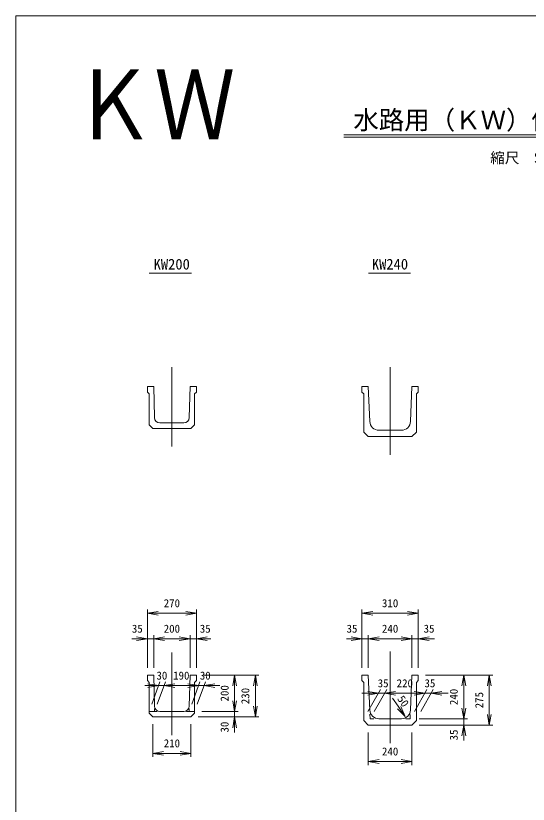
# Model space of a CAD drawing. Units: millimetres, scale not verified. Extents: x 5207 to 17060, y 2604 to 17332.
# Drawn here: x 11425 to 14243, y 6246 to 10580 of the extents above; entities that cross this region are included whole.
import ezdxf
from ezdxf.enums import TextEntityAlignment as Align

# ---------------------------------------------------------------- set-up
doc = ezdxf.new("R2010")
doc.units = ezdxf.units.MM
doc.header["$LTSCALE"] = 20
doc.layers.add('0_2', color=4, linetype='Continuous', lineweight=18)
doc.styles.add('ＭＳ ゴシック-5.0-0.0', font='')
doc.styles.get('ＭＳ ゴシック-5.0-0.0').set_extended_font_data('ＭＳ ゴシック-5.0-0.0')

msp = doc.modelspace()

# ---------------------------------------------------------------- linework, layer by layer
at = {"layer": '0_2'}
for p, q in [((17060.34, 10580.19), (11424.78, 10580.19)), ((11424.78, 10580.19), (11424.78, 2603.7)), ((13228.55, 9926.6), (15397.37, 9926.6)), ((13228.55, 9912.6), (15397.37, 9912.6)), ((12158.58, 9165.78), (12390.18, 9165.78)), ((13363.84, 9165.78), (13595.44, 9165.78)), ((12283.23, 8212), (12283.23, 8648.51)), ((13483.23, 8648.51), (13483.23, 8167)), ((12148.23, 8542), (12148.23, 8512)), ((12148.23, 8542), (12183.23, 8542)), ((12183.23, 8542), (12187.5, 8371.25)), ((12383.23, 8542), (12378.96, 8371.25)), ((12383.23, 8542), (12418.23, 8542)), ((12418.23, 8542), (12418.23, 8512)), ((13363.23, 8542), (13328.23, 8542)), ((13328.23, 8542), (13328.23, 8512)), ((13371.23, 8349.92), (13363.23, 8542)), ((13595.23, 8349.92), (13603.23, 8542)), ((13603.23, 8542), (13638.23, 8542)), ((13638.23, 8542), (13638.23, 8512)), ((12148.23, 8512), (12158.23, 8502)), ((12158.23, 8502), (12158.23, 8332)), ((12418.23, 8512), (12408.23, 8502)), ((12408.23, 8502), (12408.23, 8332)), ((13328.23, 8512), (13338.23, 8502)), ((13338.23, 8502), (13338.23, 8292)), ((13638.23, 8512), (13628.23, 8502)), ((13628.23, 8502), (13628.23, 8292)), ((12178.23, 8312), (12158.23, 8332)), ((12217.49, 8342), (12348.97, 8342)), ((12388.23, 8312), (12408.23, 8332)), ((12178.23, 8312), (12388.23, 8312)), ((13363.23, 8267), (13338.23, 8292)), ((13421.19, 8302), (13545.27, 8302)), ((13603.23, 8267), (13628.23, 8292)), ((13363.23, 8267), (13603.23, 8267)), ((12148.23, 6995.96), (12148.23, 7315.96)), ((12148.23, 7295.96), (12207.32, 7306.38)), ((12148.23, 7295.96), (12207.32, 7285.54)), ((12148.23, 7295.96), (12418.23, 7295.96)), ((12418.23, 7295.96), (12359.14, 7306.38)), ((12418.23, 7295.96), (12359.14, 7285.54)), ((12418.23, 6995.96), (12418.23, 7315.96)), ((13328.23, 6995.96), (13328.23, 7315.96)), ((13328.23, 7295.96), (13387.32, 7306.38)), ((13328.23, 7295.96), (13387.32, 7285.54)), ((13638.23, 7295.96), (13328.23, 7295.96)), ((13638.23, 7295.96), (13579.14, 7306.38)), ((13638.23, 7295.96), (13579.14, 7285.54)), ((13638.23, 6995.96), (13638.23, 7315.96)), ((12148.23, 7155.96), (12063.13, 7155.96)), ((12148.23, 7155.96), (12089.14, 7166.38)), ((12148.23, 7155.96), (12089.14, 7145.54)), ((12148.23, 7155.96), (12183.23, 7155.96)), ((12183.23, 6995.96), (12183.23, 7175.96)), ((12183.23, 7155.96), (12242.32, 7166.38)), ((12183.23, 7155.96), (12242.32, 7145.54)), ((12183.23, 7155.96), (12383.23, 7155.96)), ((12383.23, 7155.96), (12324.14, 7166.38)), ((12383.23, 7155.96), (12324.14, 7145.54)), ((12383.23, 6995.96), (12383.23, 7175.96)), ((12418.23, 7155.96), (12383.23, 7155.96)), ((12418.23, 7155.96), (12477.32, 7166.38)), ((12418.23, 7155.96), (12496.6, 7155.96)), ((12418.23, 7155.96), (12477.32, 7145.54)), ((13328.23, 7155.96), (13243.53, 7155.96)), ((13328.23, 7155.96), (13269.14, 7166.38)), ((13328.23, 7155.96), (13269.14, 7145.54)), ((13328.23, 7155.96), (13363.23, 7155.96)), ((13363.23, 6995.96), (13363.23, 7175.96)), ((13363.23, 7155.96), (13422.32, 7166.38)), ((13363.23, 7155.96), (13422.32, 7145.54)), ((13363.23, 7155.96), (13603.23, 7155.96)), ((13603.23, 7155.96), (13544.14, 7166.38)), ((13603.23, 7155.96), (13544.14, 7145.54)), ((13603.23, 6995.96), (13603.23, 7175.96)), ((13638.23, 7155.96), (13603.23, 7155.96)), ((13638.23, 7155.96), (13697.32, 7166.38)), ((13638.23, 7155.96), (13727.36, 7155.96)), ((13638.23, 7155.96), (13697.32, 7145.54)), ((12283.23, 6625.96), (12283.23, 7079.9)), ((13483.23, 7085.96), (13483.23, 6580.96)), ((12148.23, 6955.96), (12148.23, 6925.96)), ((12148.23, 6955.96), (12183.23, 6955.96)), ((12183.23, 6955.96), (12187.5, 6785.21)), ((12383.23, 6955.96), (12378.96, 6785.21)), ((12383.23, 6955.96), (12418.23, 6955.96)), ((12418.23, 6955.96), (12418.23, 6925.96)), ((12458.23, 6955.96), (12762.06, 6955.96)), ((12628.17, 6955.96), (12617.75, 6896.87)), ((12628.17, 6955.96), (12638.59, 6896.87)), ((12628.17, 6755.96), (12628.17, 6955.96)), ((12742.06, 6955.96), (12731.64, 6896.87)), ((12742.06, 6955.96), (12752.48, 6896.87)), ((12742.06, 6725.96), (12742.06, 6955.96)), ((13363.23, 6955.96), (13328.23, 6955.96)), ((13328.23, 6955.96), (13328.23, 6925.96)), ((13371.23, 6763.88), (13363.23, 6955.96)), ((13595.23, 6763.88), (13603.23, 6955.96)), ((13603.23, 6955.96), (13638.23, 6955.96)), ((13638.23, 6955.96), (13638.23, 6925.96)), ((13678.23, 6955.96), (14048.23, 6955.96)), ((13888.23, 6955.96), (13877.81, 6896.87)), ((13888.23, 6955.96), (13898.65, 6896.87)), ((13888.23, 6955.96), (13888.23, 6715.96)), ((14028.23, 6955.96), (14017.81, 6896.87)), ((14028.23, 6955.96), (14038.65, 6896.87)), ((14028.23, 6680.96), (14028.23, 6955.96)), ((12209.98, 6898.13), (12134.65, 6898.13)), ((12148.23, 6925.96), (12158.23, 6915.96)), ((12209.98, 6898.13), (12150.89, 6908.55)), ((12209.98, 6898.13), (12150.89, 6887.71)), ((12158.23, 6915.96), (12158.23, 6745.96)), ((12172.79, 6795.96), (12217.26, 6918.13)), ((12202.79, 6795.96), (12247.26, 6918.13)), ((12209.98, 6898.13), (12239.98, 6898.13)), ((12239.98, 6898.13), (12299.07, 6908.55)), ((12239.98, 6898.13), (12299.07, 6908.55)), ((12239.98, 6898.13), (12258.22, 6898.13)), ((12239.98, 6898.13), (12299.07, 6887.71)), ((12239.98, 6898.13), (12299.07, 6887.71)), ((12239.98, 6898.13), (12429.98, 6898.13)), ((12429.98, 6898.13), (12370.89, 6908.55)), ((12429.98, 6898.13), (12370.89, 6887.71)), ((12392.79, 6795.96), (12437.26, 6918.13)), ((12418.23, 6925.96), (12408.23, 6915.96)), ((12408.23, 6915.96), (12408.23, 6745.96)), ((12422.79, 6795.96), (12467.26, 6918.13)), ((12429.98, 6898.13), (12459.98, 6898.13)), ((12459.98, 6898.13), (12519.07, 6908.55)), ((12459.98, 6898.13), (12519.07, 6908.55)), ((12459.98, 6898.13), (12546.92, 6898.13)), ((12459.98, 6898.13), (12519.07, 6887.71)), ((12459.98, 6898.13), (12496.6, 6898.13)), ((12459.98, 6898.13), (12519.07, 6887.71)), ((13328.23, 6925.96), (13338.23, 6915.96)), ((13338.23, 6915.96), (13338.23, 6705.96)), ((13638.23, 6925.96), (13628.23, 6915.96)), ((13628.23, 6915.96), (13628.23, 6705.96)), ((13419.06, 6855.96), (13327.68, 6855.96)), ((13419.06, 6855.96), (13359.97, 6866.38)), ((13419.06, 6855.96), (13359.97, 6845.54)), ((13361.32, 6755.96), (13430.61, 6875.96)), ((13396.32, 6755.96), (13465.61, 6875.96)), ((13419.06, 6855.96), (13454.06, 6855.96)), ((13454.06, 6855.96), (13513.15, 6866.38)), ((13454.06, 6855.96), (13513.15, 6866.38)), ((13454.06, 6855.96), (13474.9, 6855.96)), ((13454.06, 6855.96), (13513.15, 6845.54)), ((13454.06, 6855.96), (13513.15, 6845.54)), ((13674.06, 6855.96), (13454.06, 6855.96)), ((13674.06, 6855.96), (13614.97, 6866.38)), ((13674.06, 6855.96), (13614.97, 6845.54)), ((13616.32, 6755.96), (13685.61, 6875.96)), ((13651.32, 6755.96), (13720.61, 6875.96)), ((13709.06, 6855.96), (13674.06, 6855.96)), ((13709.06, 6855.96), (13768.15, 6866.38)), ((13709.06, 6855.96), (13768.15, 6866.38)), ((13709.06, 6855.96), (13802.34, 6855.96)), ((13709.06, 6855.96), (13768.15, 6845.54)), ((13709.06, 6855.96), (13731.95, 6855.96)), ((13709.06, 6855.96), (13768.15, 6845.54)), ((12628.17, 6755.96), (12617.75, 6815.05)), ((12628.17, 6755.96), (12638.59, 6815.05)), ((13526.64, 6785.96), (13496.78, 6828.61)), ((12188.23, 6755.96), (12187.88, 6770.15)), ((12378.23, 6755.96), (12378.59, 6770.15)), ((12742.06, 6725.96), (12731.64, 6785.05)), ((12742.06, 6725.96), (12752.48, 6785.05)), ((13566.79, 6728.62), (13524.37, 6771.05)), ((13526.64, 6785.96), (13566.79, 6728.62)), ((13566.79, 6728.62), (13541.44, 6783)), ((13888.23, 6715.96), (13877.81, 6775.05)), ((13888.23, 6715.96), (13898.65, 6775.05)), ((12158.23, 6755.96), (12188.23, 6755.96)), ((12178.23, 6725.96), (12158.23, 6745.96)), ((12178.23, 6725.96), (12388.23, 6725.96)), ((12188.23, 6755.96), (12200.26, 6755.96)), ((12217.49, 6755.96), (12348.97, 6755.96)), ((12363.16, 6755.96), (12378.23, 6755.96)), ((12378.23, 6755.96), (12408.23, 6755.96)), ((12388.23, 6725.96), (12408.23, 6745.96)), ((12428.23, 6725.96), (12762.06, 6725.96)), ((12448.23, 6755.96), (12648.17, 6755.96)), ((12628.17, 6725.96), (12617.75, 6666.87)), ((12628.17, 6725.96), (12628.17, 6755.96)), ((12628.17, 6725.96), (12628.17, 6640.34)), ((12628.17, 6725.96), (12638.59, 6666.87)), ((13373.23, 6715.96), (13372.15, 6742.01)), ((13593.23, 6715.96), (13594.23, 6739.92)), ((14028.23, 6680.96), (14017.81, 6740.05)), ((14028.23, 6680.96), (14038.65, 6740.05)), ((12178.23, 6505.96), (12178.23, 6685.96)), ((12388.23, 6505.96), (12388.23, 6685.96)), ((13363.23, 6680.96), (13338.23, 6705.96)), ((13363.23, 6680.96), (13603.23, 6680.96)), ((13373.23, 6715.96), (13393.27, 6715.96)), ((13421.19, 6715.96), (13545.27, 6715.96)), ((13568.75, 6715.96), (13593.23, 6715.96)), ((13603.23, 6680.96), (13628.23, 6705.96)), ((13643.23, 6715.96), (13908.23, 6715.96)), ((13643.23, 6680.96), (14048.23, 6680.96)), ((13888.23, 6680.96), (13877.81, 6621.87)), ((13888.23, 6680.96), (13888.23, 6715.96)), ((13888.23, 6680.96), (13888.23, 6597.06)), ((13888.23, 6680.96), (13898.65, 6621.87)), ((13363.23, 6460.96), (13363.23, 6640.96)), ((13603.23, 6460.96), (13603.23, 6640.96)), ((12178.23, 6525.96), (12237.32, 6536.38)), ((12178.23, 6525.96), (12237.32, 6515.54)), ((12178.23, 6525.96), (12388.23, 6525.96)), ((12388.23, 6525.96), (12329.14, 6536.38)), ((12388.23, 6525.96), (12329.14, 6515.54)), ((13363.23, 6480.96), (13422.32, 6491.38)), ((13363.23, 6480.96), (13422.32, 6470.54)), ((13363.23, 6480.96), (13603.23, 6480.96)), ((13603.23, 6480.96), (13544.14, 6491.38)), ((13603.23, 6480.96), (13544.14, 6470.54))]:
    msp.add_line(p, q, dxfattribs=at)
for centre, radius, start, end in [((12217.49, 8372), 30, 181.4321, 270), ((12348.97, 8372), 30, 270, 358.5679), ((13421.19, 8352), 50, 182.38594, 270), ((13545.27, 8352), 50, 270, 357.61406), ((12217.49, 6785.96), 30, 181.4321, 270), ((12348.97, 6785.96), 30, 270, 358.5679), ((13421.19, 6765.96), 50, 182.38594, 270), ((13545.27, 6765.96), 50, 270, 357.61406)]:
    msp.add_arc(centre, radius, start, end, dxfattribs=at)

# ---------------------------------------------------------------- texts
at = {"layer": '0_2', "color": 7, "style": 'ＭＳ ゴシック-5.0-0.0', "width": 0.85}
msp.add_text('ＫＷ', height=383.4, dxfattribs=at).set_placement((11742.35, 9786.05), align=Align.BOTTOM_LEFT)
at = {"layer": '0_2', "color": 7, "style": 'ＭＳ ゴシック-5.0-0.0'}
for s, height, p in [('水路用（ＫＷ）側溝：製品断面図', 102.6, (13280.96, 9925.47)), ('縮尺\u3000S=1/20', 58.65, (14033.91, 9752.5)), ('KW200', 58.65, (12182.55, 9167.86)), ('KW240', 58.65, (13382.55, 9167.86)), ('270', 43.99, (12238.23, 7315.96)), ('310', 43.99, (13438.23, 7315.96)), ('35', 43.99, (12063.13, 7175.96)), ('200', 43.99, (12238.23, 7175.96)), ('35', 43.99, (12436.6, 7175.96)), ('35', 43.99, (13243.53, 7175.96)), ('240', 43.99, (13438.23, 7175.96)), ('35', 43.99, (13667.36, 7175.96)), ('30', 43.99, (12198.22, 6918.13)), ('190', 43.99, (12289.98, 6918.13)), ('30', 43.99, (12436.6, 6918.13)), ('35', 43.99, (13414.9, 6875.96)), ('220', 43.99, (13519.06, 6875.96)), ('35', 43.99, (13671.95, 6875.96)), ('210', 43.99, (12238.23, 6545.96)), ('240', 43.99, (13438.23, 6500.96))]:
    msp.add_text(s, height=height, dxfattribs=at).set_placement(p, align=Align.BOTTOM_LEFT)
for s, rotation, p in [('200', 90, (12608.17, 6810.96)), ('230', 90, (12722.06, 6795.96)), ('240', 90, (13868.23, 6790.96)), ('275', 90, (14008.23, 6773.46)), ('50', 305, (13509.14, 6817.1)), ('30', 90, (12608.17, 6640.34)), ('35', 90, (13868.23, 6597.06))]:
    msp.add_text(s, height=43.99, rotation=rotation, dxfattribs=at).set_placement(p, align=Align.BOTTOM_LEFT)

doc.saveas('drawing.dxf')
